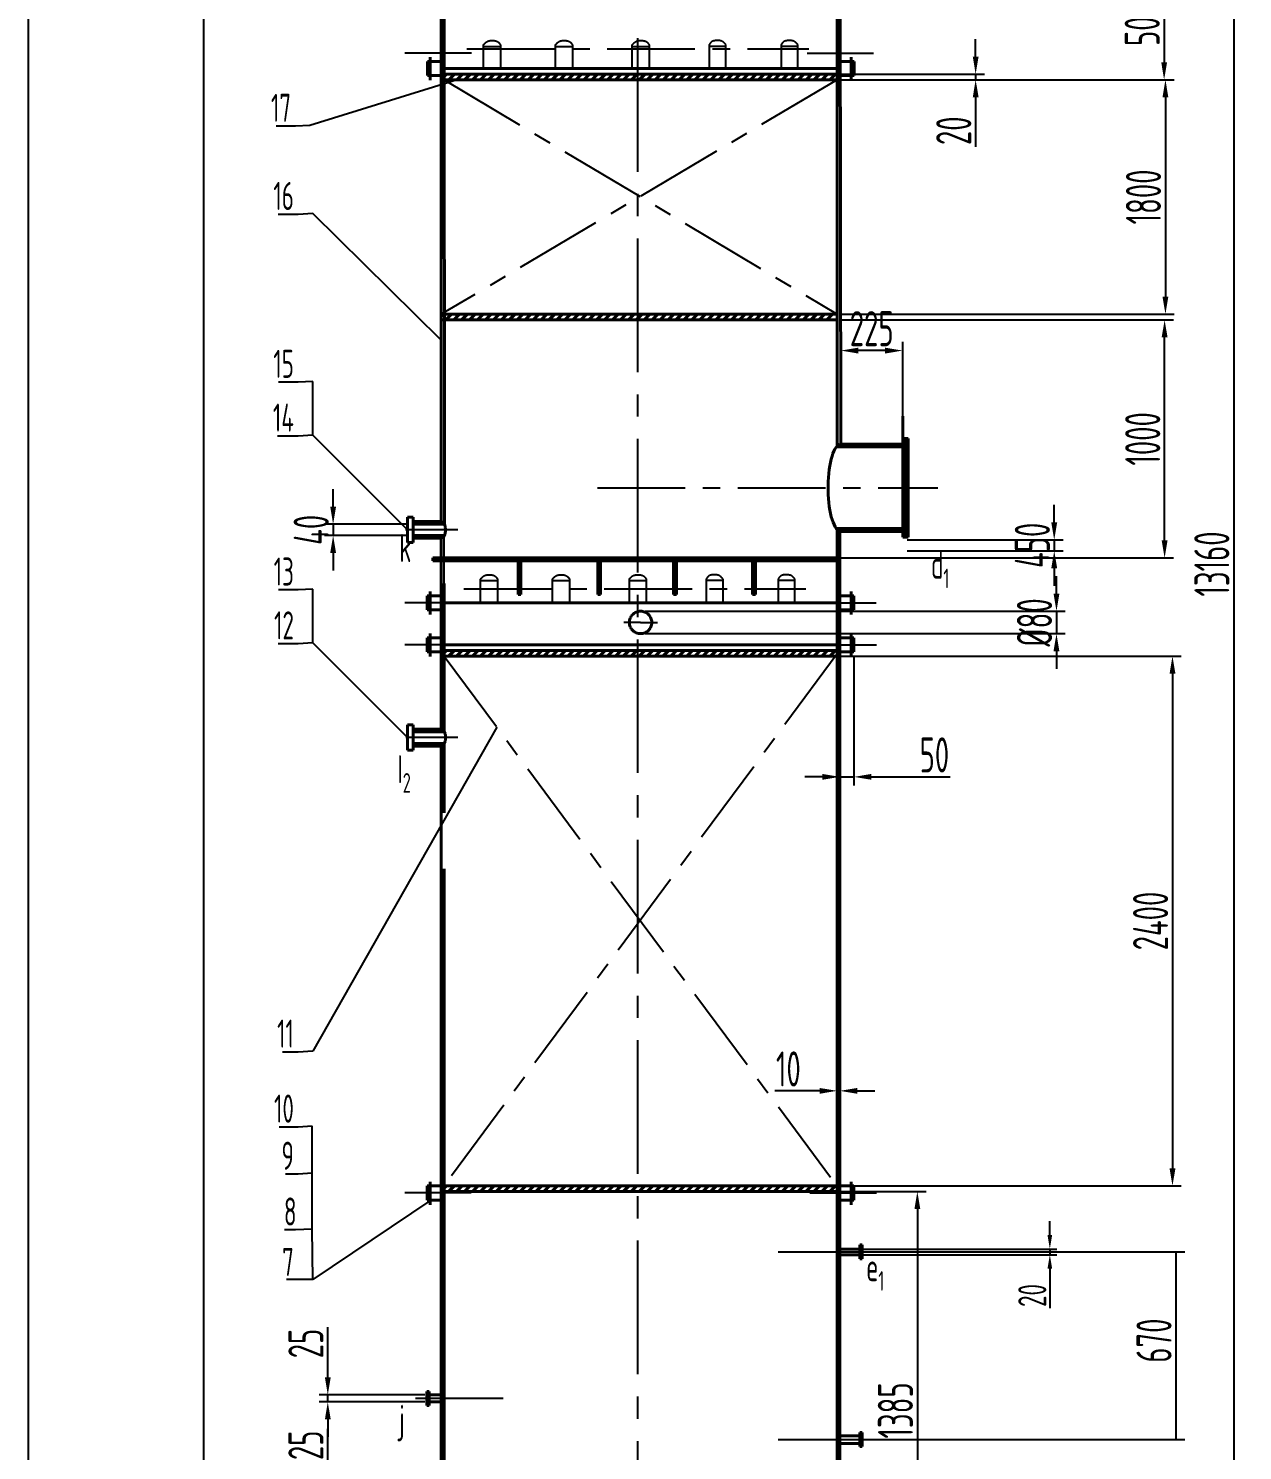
# Model space of a CAD drawing. Header units: millimetres. Extents: x 9688 to 10108, y 5833 to 6427.
# Drawn here: x 9687.8 to 9860.8, y 6023.6 to 6226.4 of the extents above; entities that cross this region are included whole.
import ezdxf

# ---------------------------------------------------------------- set-up
doc = ezdxf.new("R2010")
doc.units = ezdxf.units.MM
doc.linetypes.add('CENTER', pattern=[2, 1.25, -0.25, 0.25, -0.25])
doc.linetypes.add('CENTER2', pattern=[28.575, 19.05, -3.175, 3.175, -3.175])
for name, color, linetype, lineweight in [('中心线', 20, 'CENTER2', 25), ('设备内框', 30, 'Continuous', 25), ('设备轮廓线', 30, 'Continuous', 40)]:
    doc.layers.add(name, color=color, linetype=linetype, lineweight=lineweight)
doc.layers.add('引线说明', color=144, linetype='Continuous')
doc.layers.add('标注线', color=150, linetype='Continuous')
doc.styles.get("Standard").update_dxf_attribs({"font": 'gbenor.shx', "width": 0.7, "height": 5, "bigfont": 'gbcbig.shx'})
doc.styles.add('图中汉字', font='gbenor.shx', dxfattribs={"width": 0.7, "height": 5, "bigfont": 'gbcbig.shx'})
doc.dimstyles.new('ISO-25', dxfattribs={"dimtxt": 2.5, "dimasz": 2.5, "dimexe": 1.25, "dimexo": 0.625, "dimtad": 1, "dimtxsty": 'Standard', "dimcen": 2.5, "dimadec": 0, "dimazin": 0, "dimtfac": 1, "dimtmove": 0, "dimatfit": 3, "dimfxl": 1, "dimarcsym": 0})
doc.dimstyles.new('引线标注', dxfattribs={"dimtxt": 3, "dimasz": 2.5, "dimexe": 1.25, "dimexo": 0.625, "dimtad": 1, "dimlfac": 20, "dimtxsty": 'Standard', "dimblk": 'NONE', "dimblk2": 'NONE', "dimcen": 2.5, "dimadec": 0, "dimazin": 0, "dimtfac": 1, "dimtmove": 1, "dimatfit": 3, "dimldrblk": 'NONE', "dimfxl": 1, "dimarcsym": 0})
doc.dimstyles.new('标准', dxfattribs={"dimtxt": 5, "dimasz": 2.5, "dimexe": 1.25, "dimexo": 0.625, "dimtad": 1, "dimlfac": 25, "dimtxsty": 'Standard', "dimcen": 2.5, "dimadec": 0, "dimazin": 0, "dimtfac": 1, "dimtmove": 0, "dimatfit": 3, "dimfxl": 1, "dimarcsym": 0})

# ---------------------------------------------------------------- blocks, each defined once
blk = doc.blocks.new('*D16')
at = {"layer": 'Defpoints', "color": 0, "transparency": 16777216}
for p in [(9812.4, 6153.45), (9812.4, 6151.9), (9834, 6151.9)]:
    blk.add_point(p, dxfattribs=at)
at = {"layer": '标注线', "color": 0, "lineweight": -2, "transparency": 16777216}
for p, q in [((9834, 6155.95), (9834, 6158.45)), ((9813.03, 6153.45), (9835.25, 6153.45)), ((9813.03, 6151.9), (9835.25, 6151.9)), ((9834, 6153.45), (9834, 6151.9)), ((9834, 6149.4), (9834, 6146.9))]:
    blk.add_line(p, q, dxfattribs=at)
at = {"layer": '标注线', "color": 0, "transparency": 16777216}
for points in [[(9833.58, 6155.95), (9834.42, 6155.95), (9834, 6153.45)], [(9833.58, 6149.4), (9834.42, 6149.4), (9834, 6151.9)]]:
    blk.add_solid(points, dxfattribs=at)
at = {"layer": '标注线', "color": 0, "transparency": 16777216, "insert": (9830.88, 6152.68), "char_height": 5, "width": 4.4925, "attachment_point": 5, "rotation": 90}
blk.add_mtext('450', dxfattribs=at)
blk = doc.blocks.new('*D12')
at = {"layer": 'Defpoints', "color": 0, "transparency": 16777216}
for p in [(9742.64, 6155.69), (9731.23, 6154.09), (9742.63, 6154.09)]:
    blk.add_point(p, dxfattribs=at)
at = {"layer": '标注线', "color": 0, "lineweight": -2, "transparency": 16777216}
for p, q in [((9731.23, 6158.19), (9731.23, 6160.69)), ((9742.02, 6155.69), (9729.98, 6155.69)), ((9731.23, 6155.69), (9731.23, 6154.09)), ((9742.01, 6154.09), (9729.98, 6154.09)), ((9731.23, 6151.59), (9731.23, 6149.09))]:
    blk.add_line(p, q, dxfattribs=at)
at = {"layer": '标注线', "color": 0, "transparency": 16777216}
for points in [[(9730.82, 6158.19), (9731.65, 6158.19), (9731.23, 6155.69)], [(9730.82, 6151.59), (9731.65, 6151.59), (9731.23, 6154.09)]]:
    blk.add_solid(points, dxfattribs=at)
at = {"layer": '标注线', "color": 0, "transparency": 16777216, "insert": (9728.11, 6154.89), "char_height": 5, "attachment_point": 5, "rotation": 90}
blk.add_mtext('40', dxfattribs=at)
blk = doc.blocks.new('*D18')
at = {"layer": 'Defpoints', "color": 0, "transparency": 16777216}
for p in [(9730.47, 6016.05), (9744.9, 6017.05), (9744.9, 6016.05)]:
    blk.add_point(p, dxfattribs=at)
at = {"layer": '标注线', "color": 0, "lineweight": -2, "transparency": 16777216}
for p, q in [((9730.47, 6019.55), (9730.47, 6026.7)), ((9744.28, 6017.05), (9729.22, 6017.05)), ((9744.28, 6016.05), (9729.22, 6016.05)), ((9730.47, 6016.05), (9730.47, 6017.05)), ((9730.47, 6013.55), (9730.47, 6011.05))]:
    blk.add_line(p, q, dxfattribs=at)
at = {"layer": '标注线', "color": 0, "transparency": 16777216}
for points in [[(9730.06, 6019.55), (9730.89, 6019.55), (9730.47, 6017.05)], [(9730.06, 6013.55), (9730.89, 6013.55), (9730.47, 6016.05)]]:
    blk.add_solid(points, dxfattribs=at)
at = {"layer": '标注线', "color": 0, "transparency": 16777216, "insert": (9727.35, 6024.37), "char_height": 5, "width": 3.4913, "attachment_point": 5, "rotation": 90}
blk.add_mtext('25', dxfattribs=at)
blk = doc.blocks.new('_None')
blk = doc.blocks.new('*D19')
at = {"layer": 'Defpoints', "color": 0, "transparency": 16777216}
for p in [(9730.47, 6030.56), (9744.9, 6031.56), (9744.9, 6030.56)]:
    blk.add_point(p, dxfattribs=at)
at = {"layer": '标注线', "color": 0, "lineweight": -2, "transparency": 16777216}
for p, q in [((9730.47, 6034.06), (9730.47, 6041.21)), ((9744.28, 6031.56), (9729.22, 6031.56)), ((9744.28, 6030.56), (9729.22, 6030.56)), ((9730.47, 6030.56), (9730.47, 6031.56)), ((9730.47, 6028.06), (9730.47, 6025.56))]:
    blk.add_line(p, q, dxfattribs=at)
at = {"layer": '标注线', "color": 0, "transparency": 16777216}
for points in [[(9730.06, 6034.06), (9730.89, 6034.06), (9730.47, 6031.56)], [(9730.06, 6028.06), (9730.89, 6028.06), (9730.47, 6030.56)]]:
    blk.add_solid(points, dxfattribs=at)
at = {"layer": '标注线', "color": 0, "transparency": 16777216, "insert": (9727.35, 6038.88), "char_height": 5, "width": 3.4913, "attachment_point": 5, "rotation": 90}
blk.add_mtext('25', dxfattribs=at)
blk = doc.blocks.new('*D22')
at = {"layer": 'Defpoints', "color": 0, "transparency": 16777216}
for p in [(9803.45, 6051.95), (9803.45, 6025.18), (9851.34, 6025.18)]:
    blk.add_point(p, dxfattribs=at)
at = {"layer": '标注线', "color": 0, "lineweight": -2, "transparency": 16777216}
for p, q in [((9804.08, 6051.95), (9852.59, 6051.95)), ((9851.34, 6051.95), (9851.34, 6025.18)), ((9804.08, 6025.18), (9852.59, 6025.18))]:
    blk.add_line(p, q, dxfattribs=at)
at = {"layer": '标注线', "color": 0, "transparency": 16777216, "insert": (9848.22, 6039.3), "char_height": 5, "attachment_point": 5, "rotation": 90}
blk.add_mtext('670', dxfattribs=at)
blk = doc.blocks.new('*D23')
at = {"layer": 'Defpoints', "color": 0, "transparency": 16777216}
for p in [(9803.45, 6074.91), (9803.05, 6071.16), (9803.45, 6071.16)]:
    blk.add_point(p, dxfattribs=at)
at = {"layer": '标注线', "color": 0, "lineweight": -2, "transparency": 16777216}
for p, q in [((9800.55, 6074.91), (9794.17, 6074.91)), ((9803.05, 6071.79), (9803.05, 6076.16)), ((9803.45, 6074.91), (9803.05, 6074.91)), ((9803.45, 6071.79), (9803.45, 6076.16)), ((9805.95, 6074.91), (9808.45, 6074.91))]:
    blk.add_line(p, q, dxfattribs=at)
at = {"layer": '标注线', "color": 0, "transparency": 16777216}
for points in [[(9800.55, 6075.32), (9800.55, 6074.49), (9803.05, 6074.91)], [(9805.95, 6075.32), (9805.95, 6074.49), (9803.45, 6074.91)]]:
    blk.add_solid(points, dxfattribs=at)
at = {"layer": '标注线', "color": 0, "transparency": 16777216, "insert": (9796.11, 6078.03), "char_height": 5, "attachment_point": 5}
blk.add_mtext('10', dxfattribs=at)
blk = doc.blocks.new('*D24')
at = {"layer": 'Defpoints', "color": 0, "transparency": 16777216}
for p in [(9775.05, 6143.29), (9775.05, 6140.09), (9834.32, 6140.09)]:
    blk.add_point(p, dxfattribs=at)
at = {"layer": '标注线', "color": 0, "lineweight": -2, "transparency": 16777216}
for p, q in [((9834.32, 6145.79), (9834.32, 6148.29)), ((9775.68, 6143.29), (9835.57, 6143.29)), ((9834.32, 6143.29), (9834.32, 6140.09)), ((9775.68, 6140.09), (9835.57, 6140.09)), ((9834.32, 6137.59), (9834.32, 6135.09))]:
    blk.add_line(p, q, dxfattribs=at)
at = {"layer": '标注线', "color": 0, "transparency": 16777216}
for points in [[(9833.9, 6145.79), (9834.73, 6145.79), (9834.32, 6143.29)], [(9833.9, 6137.59), (9834.73, 6137.59), (9834.32, 6140.09)]]:
    blk.add_solid(points, dxfattribs=at)
at = {"layer": '标注线', "color": 0, "transparency": 16777216, "insert": (9831.19, 6141.69), "char_height": 5, "attachment_point": 5, "rotation": 90}
blk.add_mtext('%%C80', dxfattribs=at)
blk = doc.blocks.new('*D26')
at = {"layer": 'Defpoints', "color": 0, "transparency": 16777216}
for p in [(9775.05, 6060.55), (9775.05, 6000.55), (9814.49, 6000.55)]:
    blk.add_point(p, dxfattribs=at)
at = {"layer": '标注线', "color": 0, "lineweight": -2, "transparency": 16777216}
for p, q in [((9775.68, 6060.55), (9815.74, 6060.55)), ((9814.49, 6058.05), (9814.49, 6003.05)), ((9775.68, 6000.55), (9815.74, 6000.55))]:
    blk.add_line(p, q, dxfattribs=at)
at = {"layer": '标注线', "color": 0, "transparency": 16777216}
for points in [[(9814.08, 6058.05), (9814.91, 6058.05), (9814.49, 6060.55)], [(9814.08, 6003.05), (9814.91, 6003.05), (9814.49, 6000.55)]]:
    blk.add_solid(points, dxfattribs=at)
at = {"layer": '标注线', "color": 0, "transparency": 16777216, "insert": (9811.37, 6029.34), "char_height": 5, "attachment_point": 5, "rotation": 90}
blk.add_mtext('1385', dxfattribs=at)
blk = doc.blocks.new('*D28')
at = {"layer": 'Defpoints', "color": 0, "transparency": 16777216}
for p in [(9803.07, 6219.86), (9803.07, 6219.06), (9822.8, 6219.06)]:
    blk.add_point(p, dxfattribs=at)
at = {"layer": '标注线', "color": 0, "lineweight": -2, "transparency": 16777216}
for p, q in [((9822.8, 6222.36), (9822.8, 6224.86)), ((9803.7, 6219.86), (9824.05, 6219.86)), ((9803.7, 6219.06), (9824.05, 6219.06)), ((9822.8, 6219.86), (9822.8, 6219.06)), ((9822.8, 6216.56), (9822.8, 6209.52))]:
    blk.add_line(p, q, dxfattribs=at)
at = {"layer": '标注线', "color": 0, "transparency": 16777216}
for points in [[(9822.39, 6222.36), (9823.22, 6222.36), (9822.8, 6219.86)], [(9822.39, 6216.56), (9823.22, 6216.56), (9822.8, 6219.06)]]:
    blk.add_solid(points, dxfattribs=at)
at = {"layer": '标注线', "color": 0, "transparency": 16777216, "insert": (9819.68, 6211.79), "char_height": 5, "attachment_point": 5, "rotation": 90}
blk.add_mtext('20', dxfattribs=at)
blk = doc.blocks.new('*D29')
at = {"layer": 'Defpoints', "color": 0, "transparency": 16777216}
for p in [(9774.64, 6346.55), (9774.64, 5920.55), (9859.59, 5920.55)]:
    blk.add_point(p, dxfattribs=at)
at = {"layer": '标注线', "color": 0, "lineweight": -2, "transparency": 16777216}
for p, q in [((9775.27, 6346.55), (9860.84, 6346.55)), ((9859.59, 6344.05), (9859.59, 5923.05)), ((9775.27, 5920.55), (9860.84, 5920.55))]:
    blk.add_line(p, q, dxfattribs=at)
at = {"layer": '标注线', "color": 0, "transparency": 16777216}
for points in [[(9859.17, 6344.05), (9860, 6344.05), (9859.59, 6346.55)], [(9859.17, 5923.05), (9860, 5923.05), (9859.59, 5920.55)]]:
    blk.add_solid(points, dxfattribs=at)
at = {"layer": '标注线', "color": 0, "transparency": 16777216, "insert": (9856.46, 6150.02), "char_height": 5, "attachment_point": 5, "rotation": 90}
blk.add_mtext('13160', dxfattribs=at)
blk = doc.blocks.new('*D30')
at = {"layer": 'Defpoints', "color": 0, "transparency": 16777216}
for p in [(9803.57, 6180.45), (9803.57, 6167.12), (9812.4, 6153.45)]:
    blk.add_point(p, dxfattribs=at)
at = {"layer": '标注线', "color": 0, "lineweight": -2, "transparency": 16777216}
for p, q in [((9803.57, 6167.75), (9803.57, 6181.7)), ((9809.9, 6180.45), (9806.07, 6180.45)), ((9812.4, 6154.08), (9812.4, 6181.7))]:
    blk.add_line(p, q, dxfattribs=at)
at = {"layer": '标注线', "color": 0, "transparency": 16777216}
for points in [[(9806.07, 6180.86), (9806.07, 6180.03), (9803.57, 6180.45)], [(9809.9, 6180.86), (9809.9, 6180.03), (9812.4, 6180.45)]]:
    blk.add_solid(points, dxfattribs=at)
at = {"layer": '标注线', "color": 0, "transparency": 16777216, "insert": (9807.99, 6183.57), "char_height": 5, "attachment_point": 5}
blk.add_mtext('225', dxfattribs=at)
blk = doc.blocks.new('*D31')
at = {"layer": 'Defpoints', "color": 0, "transparency": 16777216}
for p in [(9803.45, 6137.49), (9805.45, 6137.49), (9805.45, 6119.67)]:
    blk.add_point(p, dxfattribs=at)
at = {"layer": '标注线', "color": 0, "lineweight": -2, "transparency": 16777216}
for p, q in [((9803.45, 6136.87), (9803.45, 6118.42)), ((9805.45, 6136.87), (9805.45, 6118.42)), ((9800.95, 6119.67), (9798.45, 6119.67)), ((9803.45, 6119.67), (9805.45, 6119.67)), ((9807.95, 6119.67), (9819.15, 6119.67))]:
    blk.add_line(p, q, dxfattribs=at)
at = {"layer": '标注线', "color": 0, "transparency": 16777216}
for points in [[(9800.95, 6120.09), (9800.95, 6119.26), (9803.45, 6119.67)], [(9807.95, 6120.09), (9807.95, 6119.26), (9805.45, 6119.67)]]:
    blk.add_solid(points, dxfattribs=at)
at = {"layer": '标注线', "color": 0, "transparency": 16777216, "insert": (9816.92, 6122.8), "char_height": 5, "attachment_point": 5}
blk.add_mtext('50', dxfattribs=at)
blk = doc.blocks.new('*D38')
at = {"layer": 'Defpoints', "color": 0, "transparency": 16777216}
for p in [(9803.05, 6184.82), (9849.73, 6184.82), (9803.05, 6150.89)]:
    blk.add_point(p, dxfattribs=at)
at = {"layer": '标注线', "color": 0, "lineweight": -2, "transparency": 16777216}
for p, q in [((9803.68, 6184.82), (9850.98, 6184.82)), ((9849.73, 6153.39), (9849.73, 6182.32)), ((9803.68, 6150.89), (9850.98, 6150.89))]:
    blk.add_line(p, q, dxfattribs=at)
at = {"layer": '标注线', "color": 0, "transparency": 16777216}
for points in [[(9849.31, 6182.32), (9850.15, 6182.32), (9849.73, 6184.82)], [(9849.31, 6153.39), (9850.15, 6153.39), (9849.73, 6150.89)]]:
    blk.add_solid(points, dxfattribs=at)
at = {"layer": '标注线', "color": 0, "transparency": 16777216, "insert": (9846.61, 6167.86), "char_height": 5, "attachment_point": 5, "rotation": 90}
blk.add_mtext('1000', dxfattribs=at)
blk = doc.blocks.new('*D39')
at = {"layer": 'Defpoints', "color": 0, "transparency": 16777216}
for p in [(9803.05, 6136.89), (9803.05, 6061.35), (9850.85, 6061.35)]:
    blk.add_point(p, dxfattribs=at)
at = {"layer": '标注线', "color": 0, "lineweight": -2, "transparency": 16777216}
for p, q in [((9803.68, 6136.89), (9852.1, 6136.89)), ((9850.85, 6134.39), (9850.85, 6063.85)), ((9803.68, 6061.35), (9852.1, 6061.35))]:
    blk.add_line(p, q, dxfattribs=at)
at = {"layer": '标注线', "color": 0, "transparency": 16777216}
for points in [[(9850.44, 6134.39), (9851.27, 6134.39), (9850.85, 6136.89)], [(9850.44, 6063.85), (9851.27, 6063.85), (9850.85, 6061.35)]]:
    blk.add_solid(points, dxfattribs=at)
at = {"layer": '标注线', "color": 0, "transparency": 16777216, "insert": (9847.73, 6099.12), "char_height": 5, "attachment_point": 5, "rotation": 90}
blk.add_mtext('2400', dxfattribs=at)
blk = doc.blocks.new('*D40')
at = {"layer": 'Defpoints', "color": 0, "transparency": 16777216}
for p in [(9803.05, 6219.06), (9803.05, 6185.64), (9849.85, 6185.64)]:
    blk.add_point(p, dxfattribs=at)
at = {"layer": '标注线', "color": 0, "lineweight": -2, "transparency": 16777216}
for p, q in [((9803.68, 6219.06), (9851.1, 6219.06)), ((9849.85, 6216.56), (9849.85, 6188.14)), ((9803.68, 6185.64), (9851.1, 6185.64))]:
    blk.add_line(p, q, dxfattribs=at)
at = {"layer": '标注线', "color": 0, "transparency": 16777216}
for points in [[(9849.43, 6216.56), (9850.26, 6216.56), (9849.85, 6219.06)], [(9849.43, 6188.14), (9850.26, 6188.14), (9849.85, 6185.64)]]:
    blk.add_solid(points, dxfattribs=at)
at = {"layer": '标注线', "color": 0, "transparency": 16777216, "insert": (9846.72, 6202.35), "char_height": 5, "attachment_point": 5, "rotation": 90}
blk.add_mtext('1800', dxfattribs=at)
blk = doc.blocks.new('*D42')
at = {"layer": 'Defpoints', "color": 0, "transparency": 16777216}
for p in [(9803.07, 6234.95), (9803.07, 6219.06), (9849.66, 6219.06)]:
    blk.add_point(p, dxfattribs=at)
at = {"layer": '标注线', "color": 0, "lineweight": -2, "transparency": 16777216}
for p, q in [((9803.69, 6234.95), (9850.91, 6234.95)), ((9849.66, 6232.45), (9849.66, 6221.56)), ((9803.7, 6219.06), (9850.91, 6219.06))]:
    blk.add_line(p, q, dxfattribs=at)
at = {"layer": '标注线', "color": 0, "transparency": 16777216}
for points in [[(9849.25, 6232.45), (9850.08, 6232.45), (9849.66, 6234.95)], [(9849.25, 6221.56), (9850.08, 6221.56), (9849.66, 6219.06)]]:
    blk.add_solid(points, dxfattribs=at)
at = {"layer": '标注线', "color": 0, "transparency": 16777216, "insert": (9846.54, 6227), "char_height": 5, "attachment_point": 5, "rotation": 90}
blk.add_mtext('500', dxfattribs=at)

msp = doc.modelspace()

# ---------------------------------------------------------------- hatches: boundary and pattern name
at = {"layer": '设备轮廓线', "linetype": 'CENTER2', "ltscale": 10}
h = msp.add_hatch(dxfattribs=at)
h.set_pattern_fill('JIS_LC_20', color=256, scale=0.04)
h.set_pattern_definition([(45, (9324.8491, 5911.5934), (-0.5656854, 0.5656854), []), (45, (9324.8651, 5911.5934), (-0.5656854, 0.5656854), [])])
h.paths.add_polyline_path([(9775.07179, 6219.85938), (9747.07179, 6219.85938), (9747.07179, 6219.05938), (9775.07179, 6219.05938)])
h.paths.add_polyline_path([(9803.07179, 6219.85938), (9775.07179, 6219.85938), (9775.07179, 6219.05938), (9803.07179, 6219.05938)])
h = msp.add_hatch(dxfattribs=at)
h.set_pattern_fill('JIS_LC_20', color=256, scale=0.04)
h.set_pattern_definition([(45, (9324.4201, 5877.35334), (-0.5656854, 0.5656854), []), (45, (9324.4361, 5877.35334), (-0.5656854, 0.5656854), [])])
h.paths.add_polyline_path([(9774.64279, 6185.6193), (9746.64279, 6185.6193), (9746.64279, 6184.8193), (9774.64279, 6184.8193)])
h.paths.add_polyline_path([(9802.64279, 6185.6193), (9774.64279, 6185.6193), (9774.64279, 6184.8193), (9802.64279, 6184.8193)])
h = msp.add_hatch(dxfattribs=at)
h.set_pattern_fill('JIS_LC_20', color=256, scale=0.04)
h.set_pattern_definition([(45, (9324.82935, 5829.42575), (-0.5656854, 0.5656854), []), (45, (9324.84535, 5829.42575), (-0.5656854, 0.5656854), [])])
h.paths.add_polyline_path([(9775.05205, 6137.6917), (9747.05205, 6137.6917), (9747.05205, 6136.8917), (9775.05205, 6136.8917)])
h.paths.add_polyline_path([(9803.05205, 6137.6917), (9775.05205, 6137.6917), (9775.05205, 6136.8917), (9803.05205, 6136.8917)])
h = msp.add_hatch(dxfattribs=at)
h.set_pattern_fill('JIS_LC_20', color=256, scale=0.04)
h.set_pattern_definition([(45, (9324.82935, 5753.0797), (-0.5656854, 0.5656854), []), (45, (9324.84535, 5753.0797), (-0.5656854, 0.5656854), [])])
h.paths.add_polyline_path([(9775.05205, 6061.34562), (9747.05205, 6061.34562), (9747.05205, 6060.54562), (9775.05205, 6060.54562)])
h.paths.add_polyline_path([(9803.05205, 6061.34562), (9775.05205, 6061.34562), (9775.05205, 6060.54562), (9803.05205, 6060.54562)])

# ---------------------------------------------------------------- linework, layer by layer
for p, q in [((9687.81173, 5833.0945), (9687.81173, 6427.0945)), ((9712.81173, 5843.0945), (9712.81173, 6417.0945))]:
    msp.add_line(p, q)
at = {"layer": '中心线', "linetype": 'CENTER2'}
msp.add_line((9774.64351, 5920.2024), (9774.64351, 6393.8396), dxfattribs=at)
at = {"layer": '中心线', "linetype": 'CENTER', "ltscale": 10}
for p, q in [((9750.93012, 6222.83141), (9741.47318, 6222.83141)), ((9750.30074, 6223.45432), (9799.01834, 6223.45432)), ((9798.78168, 6222.83123), (9808.23862, 6222.83123)), ((9768.89926, 6160.8917), (9817.42361, 6160.8917)), ((9749.01459, 6154.8917), (9741.56965, 6154.8917)), ((9749.881, 6146.48665), (9798.5986, 6146.48665)), ((9750.91287, 6144.4917), (9741.45593, 6144.4917)), ((9799.18918, 6144.4917), (9808.64612, 6144.4917)), ((9750.91389, 6138.4917), (9741.45695, 6138.4917)), ((9799.1902, 6138.4917), (9808.64714, 6138.4917)), ((9749.01798, 6125.27157), (9741.57304, 6125.27157)), ((9750.91389, 6060.34562), (9741.45695, 6060.34562)), ((9799.1902, 6060.34562), (9808.64714, 6060.34562)), ((9794.63519, 6051.94814), (9808.09809, 6051.94814)), ((9755.4689, 6031.05826), (9742.006, 6031.05826)), ((9794.63519, 6025.1843), (9808.09809, 6025.1843))]:
    msp.add_line(p, q, dxfattribs=at)
at = {"layer": '中心线', "linetype": 'Continuous', "ltscale": 10}
for p, q in [((9774.27583, 6223.45432), (9775.92692, 6223.45432)), ((9773.85608, 6146.48665), (9775.50718, 6146.48665))]:
    msp.add_line(p, q, dxfattribs=at)
at = {"layer": '中心线', "linetype": 'CENTER2', "ltscale": 10}
for q in [(9772.65205, 6141.6917), (9777.45205, 6141.6917)]:
    msp.add_line((9775.05205, 6141.6917), q, dxfattribs=at)
at = {"layer": '标注线'}
for p, q in [((9745.16642, 6059.34562), (9728.33137, 6048.01363)), ((9833.37125, 6054.34814), (9833.37125, 6056.34814)), ((9806.80577, 6052.34814), (9834.37125, 6052.34814)), ((9833.37125, 6052.34814), (9833.37125, 6051.54814)), ((9806.80577, 6051.54814), (9834.37125, 6051.54814)), ((9833.37125, 6049.54814), (9833.37125, 6043.92013)), ((9726.13814, 6048.01363), (9724.60816, 6048.01363)), ((9728.33137, 6048.01363), (9726.13814, 6048.01363))]:
    msp.add_line(p, q, dxfattribs=at)
for points in [[(9833.03792, 6054.34814), (9833.70458, 6054.34814), (9833.37125, 6052.34814)], [(9833.03792, 6049.54814), (9833.70458, 6049.54814), (9833.37125, 6051.54814)]]:
    msp.add_solid(points, dxfattribs=at)
at = {"layer": '设备内框', "linetype": 'CENTER2', "ltscale": 10}
for p, q in [((9752.67165, 6220.65938), (9752.67165, 6224.04177)), ((9752.67165, 6223.81514), (9753.87165, 6223.81514)), ((9753.87165, 6223.81514), (9755.07165, 6223.81514)), ((9755.07165, 6224.05115), (9755.07165, 6220.65938)), ((9762.92295, 6220.65938), (9762.92295, 6224.04177)), ((9762.92295, 6223.81514), (9764.12295, 6223.81514)), ((9764.12295, 6223.81514), (9765.32295, 6223.81514)), ((9765.32295, 6224.05115), (9765.32295, 6220.65938)), ((9773.866, 6220.65938), (9773.866, 6224.04177)), ((9773.866, 6223.81514), (9775.066, 6223.81514)), ((9775.066, 6223.81514), (9776.266, 6223.81514)), ((9776.266, 6224.05115), (9776.266, 6220.65938)), ((9784.82063, 6224.05115), (9784.82063, 6220.65938)), ((9786.02063, 6223.81514), (9784.82063, 6223.81514)), ((9787.22063, 6223.81514), (9786.02063, 6223.81514)), ((9787.22063, 6220.65938), (9787.22063, 6224.04177)), ((9795.07193, 6224.05115), (9795.07193, 6220.65938)), ((9796.27193, 6223.81514), (9795.07193, 6223.81514)), ((9797.47193, 6223.81514), (9796.27193, 6223.81514)), ((9797.47193, 6220.65938), (9797.47193, 6224.04177)), ((9755.07165, 6220.65938), (9752.67165, 6220.65938)), ((9765.32295, 6220.65938), (9762.92295, 6220.65938)), ((9776.266, 6220.65938), (9773.866, 6220.65938)), ((9784.82063, 6220.65938), (9787.22063, 6220.65938)), ((9795.07193, 6220.65938), (9797.47193, 6220.65938)), ((9747.05205, 6136.8917), (9747.05139, 6154.00465)), ((9752.25191, 6144.4917), (9752.25191, 6147.87409)), ((9752.25191, 6147.64747), (9753.45191, 6147.64747)), ((9753.45191, 6147.64747), (9754.65191, 6147.64747)), ((9754.65191, 6147.88348), (9754.65191, 6144.4917)), ((9762.5032, 6144.4917), (9762.5032, 6147.87409)), ((9762.5032, 6147.64747), (9763.7032, 6147.64747)), ((9763.7032, 6147.64747), (9764.9032, 6147.64747)), ((9764.9032, 6147.88348), (9764.9032, 6144.4917)), ((9773.44626, 6144.4917), (9773.44626, 6147.87409)), ((9773.44626, 6147.64747), (9774.64626, 6147.64747)), ((9774.64626, 6147.64747), (9775.84626, 6147.64747)), ((9775.84626, 6147.88348), (9775.84626, 6144.4917)), ((9784.40089, 6147.88348), (9784.40089, 6144.4917)), ((9785.60089, 6147.64747), (9784.40089, 6147.64747)), ((9786.80089, 6147.64747), (9785.60089, 6147.64747)), ((9786.80089, 6144.4917), (9786.80089, 6147.87409)), ((9794.65219, 6147.88348), (9794.65219, 6144.4917)), ((9795.85219, 6147.64747), (9794.65219, 6147.64747)), ((9797.05219, 6147.64747), (9795.85219, 6147.64747)), ((9797.05219, 6144.4917), (9797.05219, 6147.87409)), ((9754.65191, 6144.4917), (9752.25191, 6144.4917)), ((9764.9032, 6144.4917), (9762.5032, 6144.4917)), ((9775.84626, 6144.4917), (9773.44626, 6144.4917)), ((9784.40089, 6144.4917), (9786.80089, 6144.4917)), ((9794.65219, 6144.4917), (9797.05219, 6144.4917))]:
    msp.add_line(p, q, dxfattribs=at)
at = {"layer": '设备内框', "linetype": 'CENTER', "ltscale": 10}
for p, q in [((9803.05132, 6219.05938), (9746.64279, 6185.6193)), ((9747.07246, 6219.05938), (9803.05141, 6185.64213)), ((9803.05205, 6137.2151), (9747.05205, 6061.34562)), ((9747.05205, 6136.8917), (9803.05205, 6061.34562))]:
    msp.add_line(p, q, dxfattribs=at)
at = {"layer": '设备内框', "linetype": 'CENTER2', "ltscale": 10}
for points in [[(9752.67165, 6224.04177), (9753.20881, 6224.52961), (9753.87165, 6224.65432), (9754.71948, 6224.46394), (9755.07165, 6224.05115)], [(9762.92295, 6224.04177), (9763.46011, 6224.52961), (9764.12295, 6224.65432), (9764.97078, 6224.46394), (9765.32295, 6224.05115)], [(9773.866, 6224.04177), (9774.40316, 6224.52961), (9775.066, 6224.65432), (9775.91383, 6224.46394), (9776.266, 6224.05115)], [(9787.22063, 6224.04177), (9786.68347, 6224.52961), (9786.02063, 6224.65432), (9785.1728, 6224.46394), (9784.82063, 6224.05115)], [(9797.47193, 6224.04177), (9796.93477, 6224.52961), (9796.27193, 6224.65432), (9795.4241, 6224.46394), (9795.07193, 6224.05115)], [(9752.25191, 6147.87409), (9752.78907, 6148.36194), (9753.45191, 6148.48665), (9754.29974, 6148.29627), (9754.65191, 6147.88348)], [(9762.5032, 6147.87409), (9763.04036, 6148.36194), (9763.7032, 6148.48665), (9764.55103, 6148.29627), (9764.9032, 6147.88348)], [(9773.44626, 6147.87409), (9773.98342, 6148.36194), (9774.64626, 6148.48665), (9775.49409, 6148.29627), (9775.84626, 6147.88348)], [(9786.80089, 6147.87409), (9786.26373, 6148.36194), (9785.60089, 6148.48665), (9784.75306, 6148.29627), (9784.40089, 6147.88348)], [(9797.05219, 6147.87409), (9796.51503, 6148.36194), (9795.85219, 6148.48665), (9795.00436, 6148.29627), (9794.65219, 6147.88348)]]:
    msp.add_spline(points, degree=3, dxfattribs=at)
at = {"layer": '设备轮廓线', "ltscale": 10}
for p, q in [((9803.57083, 6167.12024), (9803.45205, 6295.11558)), ((9746.64449, 6156.09216), (9746.61926, 6279.92901))]:
    msp.add_line(p, q, dxfattribs=at)
at = {"layer": '设备轮廓线', "linetype": 'CENTER2', "ltscale": 10}
for p, q in [((9747.09888, 6155.68307), (9747.05132, 6269.74562)), ((9803.05132, 6194.54562), (9803.05132, 6269.74562)), ((9747.07179, 6226.25938), (9747.07179, 6219.05938)), ((9803.07179, 6226.25938), (9803.07179, 6219.05938)), ((9746.64705, 6221.65937), (9744.67179, 6221.65938)), ((9744.67179, 6221.65938), (9744.67179, 6219.65938)), ((9745.07179, 6222.26774), (9745.07179, 6218.98362)), ((9803.47179, 6221.65938), (9805.47179, 6221.65938)), ((9805.07179, 6222.26774), (9805.07179, 6218.98362)), ((9805.47179, 6221.65938), (9805.47179, 6219.65938)), ((9744.67179, 6219.65938), (9745.67179, 6219.65938)), ((9745.67179, 6219.65938), (9746.64708, 6219.65939)), ((9747.07179, 6219.05938), (9803.07179, 6219.05938)), ((9804.47179, 6219.65938), (9803.47179, 6219.65938)), ((9805.47179, 6219.65938), (9804.47179, 6219.65938)), ((9803.05161, 6166.70395), (9803.05132, 6194.54562)), ((9746.64279, 6184.8193), (9803.05141, 6184.8193)), ((9812.40221, 6160.8972), (9812.40221, 6171.0972)), ((9812.40221, 6167.92061), (9813.20221, 6167.92061)), ((9812.80221, 6160.8972), (9812.80221, 6167.92061)), ((9813.20221, 6160.8972), (9813.20221, 6167.92061)), ((9803.05191, 6166.70395), (9812.40221, 6166.70413)), ((9812.40221, 6167.12024), (9803.49544, 6167.12024)), ((9812.40221, 6160.8972), (9812.40221, 6153.8628)), ((9812.80221, 6160.8972), (9812.80221, 6153.8628)), ((9813.20221, 6160.8972), (9813.20221, 6153.8628)), ((9741.84463, 6154.8917), (9741.84463, 6156.69896)), ((9742.24463, 6156.69896), (9741.84463, 6156.69896)), ((9742.24463, 6156.69896), (9742.64463, 6156.69896)), ((9742.64463, 6154.8917), (9742.64463, 6156.69896)), ((9742.64463, 6156.09216), (9746.64449, 6156.09216)), ((9742.64463, 6155.6917), (9747.09888, 6155.68307)), ((9741.84463, 6153.0917), (9741.84463, 6154.8917)), ((9742.64463, 6153.0917), (9742.64463, 6154.8917)), ((9747.08635, 6154.07327), (9742.64463, 6154.0917)), ((9746.64463, 6153.6917), (9742.64463, 6153.6917)), ((9746.64788, 6126.49799), (9746.64477, 6153.6917)), ((9803.05205, 6114.54562), (9803.05177, 6155.07946)), ((9803.05191, 6155.07946), (9812.40221, 6155.07928)), ((9803.45205, 6112.94562), (9803.44531, 6154.66317)), ((9812.40221, 6154.66317), (9803.49544, 6154.66317)), ((9812.40221, 6153.8628), (9813.20221, 6153.8628)), ((9742.24463, 6153.0917), (9741.84463, 6153.0917)), ((9742.24463, 6153.0917), (9742.64463, 6153.0917)), ((9745.46073, 6150.6917), (9745.46073, 6150.8917)), ((9745.46073, 6150.6917), (9745.46073, 6150.4917)), ((9757.60289, 6150.4917), (9757.60289, 6145.6917)), ((9758.00289, 6145.6917), (9758.00289, 6150.4917)), ((9768.9468, 6150.4917), (9768.9468, 6145.6917)), ((9769.3468, 6145.6917), (9769.3468, 6150.4917)), ((9779.74732, 6150.4917), (9779.74732, 6145.6917)), ((9780.14732, 6145.6917), (9780.14732, 6150.4917)), ((9791.01894, 6150.4917), (9791.01894, 6145.6917)), ((9791.41894, 6145.6917), (9791.41894, 6150.4917)), ((9746.65102, 6145.4917), (9744.65102, 6145.4917)), ((9744.65102, 6145.4917), (9744.65102, 6143.4917)), ((9745.05102, 6146.10007), (9745.05102, 6142.81595)), ((9746.6505, 6126.44629), (9746.64816, 6146.92549)), ((9747.05205, 6126.16401), (9747.05205, 6147.23352)), ((9757.60289, 6145.6917), (9758.00289, 6145.6917)), ((9768.9468, 6145.6917), (9769.3468, 6145.6917)), ((9779.74732, 6145.6917), (9780.14732, 6145.6917)), ((9791.01894, 6145.6917), (9791.41894, 6145.6917)), ((9803.45102, 6145.4917), (9805.45102, 6145.4917)), ((9805.05102, 6146.10007), (9805.05102, 6142.81595)), ((9805.45102, 6145.4917), (9805.45102, 6143.4917)), ((9744.65102, 6143.4917), (9745.65102, 6143.4917)), ((9745.65102, 6143.4917), (9746.65102, 6143.4917)), ((9804.45102, 6143.4917), (9803.45102, 6143.4917)), ((9805.45102, 6143.4917), (9804.45102, 6143.4917)), ((9746.65205, 6139.4917), (9744.65205, 6139.4917)), ((9744.65205, 6139.4917), (9744.65205, 6137.4917)), ((9745.05205, 6140.10007), (9745.05205, 6136.81595)), ((9803.45205, 6139.4917), (9805.45205, 6139.4917)), ((9805.05205, 6140.10007), (9805.05205, 6136.81595)), ((9805.45205, 6139.4917), (9805.45205, 6137.4917)), ((9744.65205, 6137.4917), (9745.65205, 6137.4917)), ((9745.65205, 6137.4917), (9746.65205, 6137.4917)), ((9804.45205, 6137.4917), (9803.45205, 6137.4917)), ((9805.45205, 6137.4917), (9804.45205, 6137.4917)), ((9747.05205, 6126.16401), (9747.05205, 6136.8917)), ((9747.05205, 6136.8917), (9803.05205, 6136.8917)), ((9741.84802, 6125.27157), (9741.84802, 6127.07883)), ((9742.24802, 6127.07883), (9741.84802, 6127.07883)), ((9741.84802, 6123.47157), (9741.84802, 6125.27157)), ((9742.24802, 6127.07883), (9742.64802, 6127.07883)), ((9742.64802, 6125.27157), (9742.64802, 6127.07883)), ((9742.64802, 6126.47203), (9746.64788, 6126.47203)), ((9742.64802, 6126.07157), (9747.10657, 6126.05308)), ((9742.64802, 6123.47157), (9742.64802, 6125.27157)), ((9742.24802, 6123.47157), (9741.84802, 6123.47157)), ((9742.24802, 6123.47157), (9742.64802, 6123.47157)), ((9747.08893, 6124.45143), (9742.64802, 6124.47157)), ((9746.64802, 6124.07157), (9742.64802, 6124.07157)), ((9746.65205, 6112.94562), (9746.65077, 6124.07157)), ((9747.05205, 6114.54562), (9747.05205, 6124.3796)), ((9803.05205, 6061.34562), (9803.05205, 6114.54562)), ((9746.65205, 6061.34562), (9746.65205, 6112.94562)), ((9803.45205, 6061.34562), (9803.45205, 6112.94562)), ((9747.05205, 6061.34562), (9747.05205, 6106.54562)), ((9746.65205, 6061.34562), (9744.65205, 6061.34562)), ((9744.65205, 6061.34562), (9744.65205, 6059.34562)), ((9745.05205, 6061.95399), (9745.05205, 6058.66987)), ((9746.65205, 6060.54562), (9746.65205, 6061.34562)), ((9747.05205, 6061.34562), (9747.05205, 6060.54562)), ((9803.05205, 6061.34562), (9803.05205, 6060.54562)), ((9803.45205, 6061.34562), (9805.45205, 6061.34562)), ((9803.45205, 6060.54562), (9803.45205, 6061.34562)), ((9805.05205, 6061.95399), (9805.05205, 6058.66987)), ((9805.45205, 6061.34562), (9805.45205, 6059.34562)), ((9744.65205, 6059.34562), (9745.65205, 6059.34562)), ((9745.65205, 6059.34562), (9746.65205, 6059.34562)), ((9804.45205, 6059.34562), (9803.45205, 6059.34562)), ((9805.45205, 6059.34562), (9804.45205, 6059.34562)), ((9803.45205, 6052.34814), (9806.30577, 6052.34814)), ((9806.30577, 6052.49838), (9806.30577, 6052.95366)), ((9806.30577, 6052.95366), (9806.46577, 6052.95366)), ((9806.30577, 6052.49838), (9806.30577, 6051.94814)), ((9806.46577, 6052.95366), (9806.62577, 6052.95366)), ((9806.62577, 6052.95366), (9806.62577, 6051.94814)), ((9803.45205, 6051.54814), (9806.30577, 6051.54814)), ((9806.30577, 6051.39789), (9806.30577, 6051.94814)), ((9806.30577, 6051.39789), (9806.30577, 6050.94261)), ((9806.30577, 6050.94261), (9806.46577, 6050.94261)), ((9806.46577, 6050.94261), (9806.62577, 6050.94261)), ((9806.62577, 6050.94261), (9806.62577, 6051.94814)), ((9744.74334, 6032.06379), (9744.58334, 6032.06379)), ((9744.58334, 6032.06379), (9744.58334, 6031.05826)), ((9744.90334, 6032.06379), (9744.74334, 6032.06379)), ((9744.90334, 6031.60851), (9744.90334, 6032.06379)), ((9744.58334, 6030.05274), (9744.58334, 6031.05826)), ((9744.74334, 6030.05274), (9744.58334, 6030.05274)), ((9744.90334, 6030.05274), (9744.74334, 6030.05274)), ((9744.90334, 6031.60851), (9744.90334, 6031.05826)), ((9744.90334, 6030.50802), (9744.90334, 6031.05826)), ((9744.90334, 6030.50802), (9744.90334, 6030.05274)), ((9806.30577, 6025.73455), (9806.30577, 6026.18983)), ((9806.30577, 6026.18983), (9806.46577, 6026.18983)), ((9806.46577, 6026.18983), (9806.62577, 6026.18983)), ((9806.62577, 6026.18983), (9806.62577, 6025.1843)), ((9803.45205, 6025.73455), (9806.30577, 6025.73455)), ((9803.45205, 6024.63406), (9806.30577, 6024.63406)), ((9806.30577, 6025.73455), (9806.30577, 6025.1843)), ((9806.30577, 6024.63406), (9806.30577, 6025.1843)), ((9806.30577, 6024.63406), (9806.30577, 6024.17878)), ((9806.30577, 6024.17878), (9806.46577, 6024.17878)), ((9806.46577, 6024.17878), (9806.62577, 6024.17878)), ((9806.62577, 6024.17878), (9806.62577, 6025.1843))]:
    msp.add_line(p, q, dxfattribs=at)
at = {"layer": '设备轮廓线'}
for p, q in [((9747.07179, 6220.65938), (9803.07179, 6220.65938)), ((9747.07179, 6219.85938), (9803.07179, 6219.85938)), ((9747.07179, 6219.05938), (9803.07179, 6219.05938)), ((9746.64279, 6185.6193), (9803.05141, 6185.64213)), ((9746.64279, 6184.8193), (9802.64351, 6184.8193)), ((9745.46073, 6150.8917), (9803.05205, 6150.8917)), ((9745.46073, 6150.6917), (9803.05205, 6150.6917)), ((9745.46073, 6150.4917), (9803.05205, 6150.4917)), ((9746.65205, 6144.4917), (9803.45205, 6144.50137)), ((9747.05205, 6138.4917), (9803.05205, 6138.4917)), ((9747.05205, 6137.6917), (9803.05205, 6137.6917)), ((9747.05205, 6136.8917), (9803.05205, 6136.8917)), ((9746.65205, 6039.94562), (9746.65205, 6060.54562)), ((9747.05205, 6061.34562), (9803.05205, 6061.34562)), ((9747.05205, 6039.72811), (9747.05205, 6060.54562)), ((9747.05205, 6060.54562), (9803.05205, 6060.54562)), ((9803.05205, 6025.25043), (9803.05205, 6060.54562)), ((9803.45205, 6025.73455), (9803.45205, 6060.54562)), ((9746.65205, 6001.23662), (9746.65205, 6039.94562)), ((9747.05205, 6000.54562), (9747.05205, 6039.72811)), ((9746.65205, 6031.55826), (9744.90334, 6031.55826)), ((9746.65205, 6030.55826), (9744.90334, 6030.55826)), ((9803.05205, 6014.45205), (9803.05205, 6025.25043)), ((9803.45205, 6014.23455), (9803.45205, 6025.73455))]:
    msp.add_line(p, q, dxfattribs=at)
at = {"layer": '设备轮廓线', "linetype": 'CENTER2', "ltscale": 10}
msp.add_circle((9775.05205, 6141.6917), 1.6, dxfattribs=at)
at = {"layer": '设备轮廓线', "linetype": 'CENTER2', "ltscale": 10, "extrusion": (0, 0, -1)}
for major_axis, ratio, start_param, end_param in [((0, 9.43217), 0.19406879, 6.28304434, 6.283189261), ((0, 6.22945), 0.293844405, 3.223758761, 6.283185307)]:
    msp.add_ellipse((9803.60221, 6160.8917), major_axis=major_axis, ratio=ratio, start_param=start_param, end_param=end_param, dxfattribs=at)
at = {"layer": '设备轮廓线', "linetype": 'CENTER2', "ltscale": 10}
for centre in [(9746.64449, 6154.89193), (9746.64788, 6125.2718)]:
    msp.add_ellipse(centre, major_axis=(0, 1.20023), ratio=0.503428073, start_param=3.141592654, end_param=6.283185307, dxfattribs=at)

# ---------------------------------------------------------------- texts
at = {"layer": '引线说明', "char_height": 4, "line_spacing_factor": 0.96, "style": '图中汉字'}
for s, insert, attachment_point in [('k', (9740.66906, 6154.29067), 1), ('\\A1;d{\\H0.7x;\\S^ 1;}', (9816.44568, 6151.92433), 1), ('\\A1;I{\\H0.7x;\\S^ 2;}', (9740.39036, 6122.77278), 1), ('\\A1;e{\\H0.7x;\\S^ 1;}', (9809.77087, 6051.77125), 3), ('j', (9740.66906, 6030.1483), 1)]:
    msp.add_mtext_dynamic_manual_height_columns(s, width=3.4379096, gutter_width=25, heights=[0], dxfattribs=dict(at, insert=insert, attachment_point=attachment_point))
at = {"layer": '标注线', "char_height": 4, "attachment_point": 9}
for s, insert, width in [('17', (9725.23314, 6213.06132), 0.0474641), ('16', (9725.63863, 6200.49303), 5.9780203), ('15', (9725.63814, 6176.56228), 5.290012), ('14', (9725.63814, 6168.89073), 6.8172088), ('13', (9725.64153, 6146.94215), 5.290012), ('12', (9725.64153, 6139.2706), 6.8172088), ('11', (9725.63814, 6081.06744), 8.5958684), ('10', (9725.63814, 6070.37488), 0.56), ('9', (9725.63814, 6063.65938), 4), ('8', (9726.02388, 6055.7036), 2.4), ('7', (9725.63814, 6048.51363), 0.56)]:
    msp.add_mtext(s, dxfattribs=dict(at, insert=insert, width=width))
at = {"layer": '标注线', "insert": (9830.87125, 6045.73401), "char_height": 4, "attachment_point": 5, "rotation": 90}
msp.add_mtext('20', dxfattribs=at)

# ---------------------------------------------------------------- dimensions: what is measured, and where the dimension line sits
at = {"layer": '标注线'}
for base, p1, p2, text, picture, middle in [((9859.58699, 5920.54558), (9774.64351, 6346.54562), (9774.64293, 5920.54558), '13160', '*D29', (9859.58699, 6150.02445)), ((9834.31783, 6140.0917), (9775.05205, 6143.2917), (9775.05205, 6140.0917), '%%C80', '*D24', (9834.31783, 6141.6917)), ((9814.49395, 6000.54562), (9775.05205, 6060.54562), (9775.05205, 6000.54562), '1385', '*D26', (9814.49395, 6029.33896))]:
    dim = msp.add_linear_dim(base=base, p1=p1, p2=p2, angle=90, text=text, dimstyle='标准', dxfattribs=at)
    dim.commit()
    dim.dimension.update_dxf_attribs({"geometry": picture, "text_midpoint": middle, "dimtype": 160})
for base, p1, p2, text, picture, middle in [((9849.66297, 6219.05938), (9803.06589, 6234.9463), (9803.07179, 6219.05938), '500', '*D42', (9846.53797, 6227.00284)), ((9849.84556, 6185.64213), (9803.05132, 6219.05938), (9803.05141, 6185.64213), '1800', '*D40', (9846.72056, 6202.35075)), ((9849.73093, 6184.8193), (9803.0518, 6150.8917), (9803.0518, 6184.8193), '1000', '*D38', (9846.60593, 6167.8555)), ((9850.85446, 6061.34562), (9803.05189, 6136.8917), (9803.05189, 6061.34562), '2400', '*D39', (9847.72946, 6099.11866))]:
    dim = msp.add_linear_dim(base=base, p1=p1, p2=p2, angle=90, text=text, dimstyle='ISO-25', dxfattribs=at)
    dim.commit()
    dim.dimension.update_dxf_attribs({"geometry": picture, "text_midpoint": middle})
for base, p1, p2, picture, middle in [((9822.80275, 6219.05938), (9803.07179, 6219.85938), (9803.07179, 6219.05938), '*D28', (9822.80275, 6211.79203)), ((9730.47342, 6030.55826), (9744.90334, 6031.55826), (9744.90334, 6030.55826), '*D19', (9730.47342, 6038.88487)), ((9730.47342, 6016.04562), (9744.90334, 6017.04562), (9744.90334, 6016.04562), '*D18', (9730.47342, 6024.37222))]:
    dim = msp.add_linear_dim(base=base, p1=p1, p2=p2, angle=90, dimstyle='标准', dxfattribs=at)
    dim.commit()
    dim.dimension.update_dxf_attribs({"geometry": picture, "text_midpoint": middle, "dimtype": 160})
dim = msp.add_linear_dim(base=(9803.57083, 6180.44794), p1=(9812.40221, 6153.45394), p2=(9803.57083, 6167.12024), text='225', dimstyle='标准', dxfattribs=at)
dim.commit()
dim.dimension.update_dxf_attribs({"geometry": '*D30', "text_midpoint": (9807.98652, 6180.44794), "dimtype": 160})
dim = msp.add_linear_dim(base=(9731.2347, 6154.09175), p1=(9742.64066, 6155.69171), p2=(9742.63402, 6154.09175), angle=90, dimstyle='标准', override={"dimtxsty": 'Standard'}, dxfattribs=at)
dim.commit()
dim.dimension.update_dxf_attribs({"geometry": '*D12', "text_midpoint": (9731.2347, 6154.89173), "dimtype": 160})
for base, p1, p2, text, dimstyle, override, picture, middle, dimtype in [((9834.00043, 6151.8972), (9812.40221, 6153.45394), (9812.40221, 6151.8972), '450', '标准', {"dimtxsty": 'Standard'}, '*D16', (9834.00043, 6152.67557), 160), ((9851.34345, 6025.1843), (9803.45205, 6051.94814), (9803.45205, 6025.1843), '670', '引线标注', {"dimscale": 0, "dimtix": 0, "dimtofl": 1, "dimtmove": 1, "dimatfit": 3}, '*D22', (9851.34345, 6039.30119), 128)]:
    dim = msp.add_linear_dim(base=base, p1=p1, p2=p2, angle=90, text=text, dimstyle=dimstyle, override=override, dxfattribs=at)
    dim.commit()
    dim.dimension.update_dxf_attribs({"geometry": picture, "text_midpoint": middle, "dimtype": dimtype})
for base, p1, p2, picture, middle in [((9805.45205, 6119.67406), (9803.45205, 6137.4917), (9805.45205, 6137.4917), '*D31', (9816.91507, 6119.67406)), ((9803.45205, 6074.90502), (9803.05205, 6071.16085), (9803.45205, 6071.16085), '*D23', (9796.1134, 6074.90502))]:
    dim = msp.add_linear_dim(base=base, p1=p1, p2=p2, dimstyle='标准', dxfattribs=at)
    dim.commit()
    dim.dimension.update_dxf_attribs({"geometry": picture, "text_midpoint": middle, "dimtype": 160})

# ---------------------------------------------------------------- leaders
at = {"layer": '标注线', "annotation_type": 0, "has_hookline": 1, "hookline_direction": 1}
for points, text_width in [([(9748.92373, 6219.05938), (9727.92636, 6212.56132), (9725.85814, 6212.43632)], 2.1), ([(9746.64413, 6181.92487), (9728.33186, 6199.99303), (9726.26363, 6199.86803)], 2.21575), ([(9728.33137, 6168.39073), (9728.33137, 6176.06228), (9726.26314, 6175.93728)], 2.19665), ([(9741.84463, 6154.8917), (9728.33137, 6168.39073), (9726.26314, 6168.26573)], 2.33333), ([(9728.33476, 6138.7706), (9728.33476, 6146.44215), (9726.26653, 6146.31715)], 2.19665), ([(9741.84802, 6125.27157), (9728.33476, 6138.7706), (9726.26653, 6138.6456)], 2.24014), ([(9754.55956, 6126.76379), (9728.33137, 6080.56744), (9726.26314, 6080.44244)], 1.63333), ([(9728.25467, 6063.15938), (9728.25467, 6069.87488), (9726.26314, 6069.74988)], 2.10184), ([(9728.25467, 6055.2036), (9728.25467, 6063.15938), (9726.26314, 6063.03438)], 1.18888), ([(9728.33137, 6048.01363), (9728.25467, 6055.2036), (9725.88389, 6055.0786)], 0.93333)]:
    msp.add_leader(points, dimstyle='引线标注', override={"dimscale": 0, "dimgap": 0.625, "dimtad": 1}, dxfattribs=dict(at, text_width=text_width))

doc.saveas('drawing.dxf')
